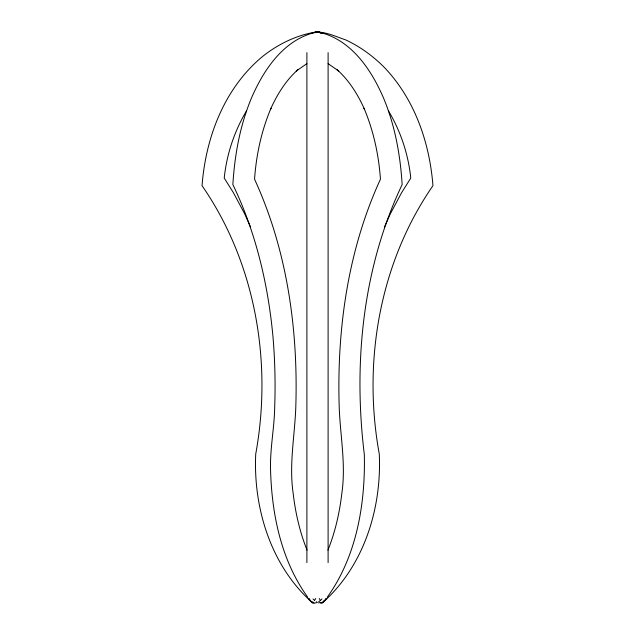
<?xml version="1.0" encoding="UTF-8"?>
<svg xmlns="http://www.w3.org/2000/svg" width="635" height="635" viewBox="0 0 635 635"><rect width="100%" height="100%" fill="white"/><g stroke="black" fill="none" stroke-linecap="round" stroke-linejoin="round"><path stroke-width="0.95" d="M327.954 550.108C335.209 531.979 339.574 512.802 341.828 493.427C346.027 464.899 340.368 436.475 339.233 407.972C336.677 330.089 347.702 250.436 380.452 179.197C378.746 154.884 373.539 130.731 364.014 108.244L364.641 109.585C358.029 94.813 349.369 80.709 337.241 69.81L338.733 71.025L328.12 63.675M384.461 227.005L390.374 213.757L401.558 192.754L410.774 178.086C408.337 154.353 400.653 131.183 388.374 110.712M323.81 601.782L324.461 600.472L322.802 601.782M246.626 110.712C234.347 131.183 226.663 154.353 224.226 178.086L233.442 192.754L244.626 213.757L250.539 227.005M314.849 600.043L315.698 598.535M325.001 600.043L326.12 598.535M325.001 600.218L326.104 598.757M327.208 597.305C356.664 556.363 365.45 504.007 364.323 454.509C353.211 363.49 362.498 268.049 402.145 184.571C400.28 154.408 394.779 124.222 382.818 96.337L382.191 95.004C370.253 68.342 351.091 40.751 321.381 32.782M320.929 600.043L321.977 598.916M321.945 603.25C363.879 566.579 381.794 508.603 379.285 454.096C362.482 362.244 379.428 263.057 432.951 185.682C429.601 142.407 414.536 98.814 384.032 67.104C372.84 55.912 359.942 46.514 345.559 39.846C335.669 36.536 325.358 31.377 314.754 32.202M323.08 602.361L320.643 603.25M318.691 601.782L320.381 600.472M314.762 32.853L317.5 31.75L320.246 32.202M306.88 63.675L296.267 71.025L297.759 69.81C285.631 80.709 276.971 94.813 270.359 109.585L270.986 108.244C261.461 130.731 256.254 154.884 254.548 179.197C287.298 250.436 298.323 330.089 295.767 407.972C294.632 436.475 288.973 464.899 293.172 493.427C295.426 512.802 299.791 531.979 307.046 550.108M321.445 602.361L318.556 602.877M311.793 33.337L313.619 32.79M315.555 32.218L317.5 31.75C320.008 32.314 320 32.345 317.5 31.75C297.482 34.734 278.773 43.664 262.961 56.166C224.592 87.662 205.684 137.176 202.049 185.682C255.572 263.057 272.518 362.244 255.715 454.096C253.206 508.603 271.121 566.579 313.055 603.25M313.484 32.845C283.829 40.807 264.739 68.397 252.809 95.004L252.182 96.337C240.22 124.222 234.72 154.408 232.855 184.571C255.659 231.91 267.978 283.71 272.899 335.867C274.939 359.386 275.534 383.008 274.709 406.598C274.423 427.522 270.018 448.167 270.534 469.106C271.645 513.858 281.099 560.467 307.792 597.305M316.444 602.877L314.754 602.877M314.357 603.25L311.92 602.361M321.516 32.853L323.255 33.361M312.198 601.782L313.555 602.361M316.309 601.782L317.5 602.361M319.397 32.202L320.238 32.853M320.072 32.75L321.088 33.536M314.619 600.472L313.023 598.916M308.896 598.757L309.999 600.218M308.88 598.535L309.999 600.043M319.302 598.535L320.151 600.043M310.539 600.472L311.19 601.782M328.104 52.634L328.104 562.626M306.895 52.634L306.895 562.626M317.5 31.75L317.5 32.218L317.5 31.75"/></g></svg>
